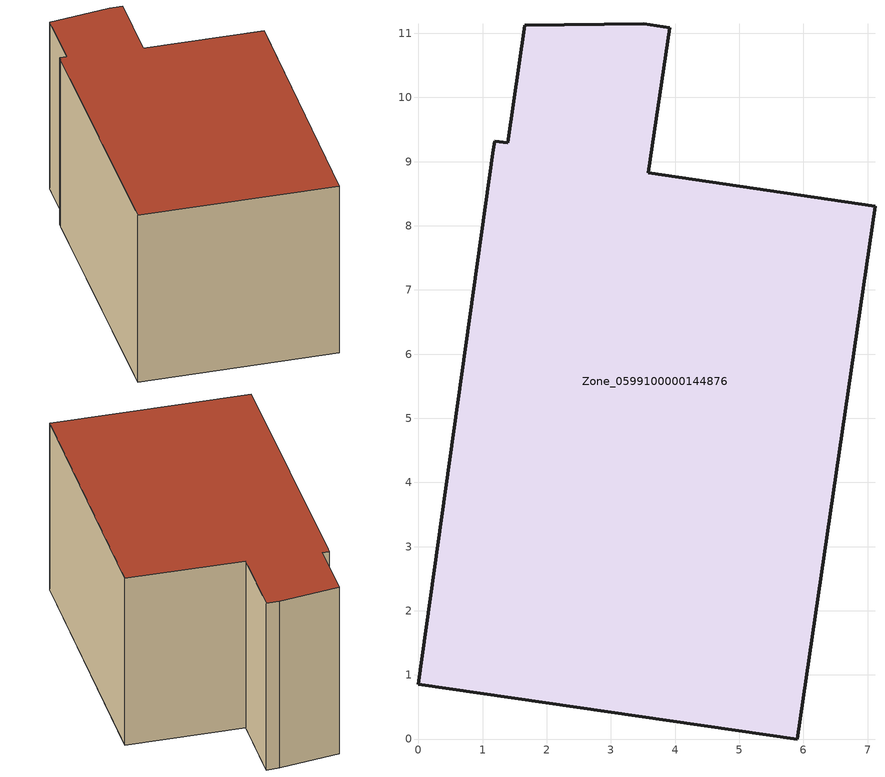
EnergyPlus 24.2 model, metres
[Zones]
Zone_0599100000144876
 floor ground (C_G): 0,0.85 1.17,9.19 1.19,9.32 1.39,9.29 1.65,11.13 3.51,11.15 3.92,11.09 3.58,8.83 7.12,8.31 5.9,0 z0
 wall outside (C_F): 1.17,9.19 0,0.85 5.9,0 7.12,8.31 3.58,8.83 3.92,11.09 3.51,11.15 1.65,11.13 1.39,9.29 1.19,9.32 1.17,9.19 z0:5.69
 roof outside (C_R): 3.51,11.15 1.65,11.13 1.39,9.29 1.19,9.32 1.17,9.19 0,0.85 5.9,0 7.12,8.31 3.58,8.83 3.92,11.09 z5.69
[BUILDING]
Pand.0599100000144876: North Axis=0; Terrain=City; Loads Convergence Tolerance Value=0.04; Temperature Convergence Tolerance Value=0.4; Solar Distribution=FullExterior; Maximum Number of Warmup Days=25; Minimum Number of Warmup Days=1
[Site:Location]
Rotterdam.The.Hague.AP_ZH_NLD Design_Conditions: Latitude=51.96; Longitude=4.45; Time Zone=1; Elevation=-4.5
[SITE:GROUNDTEMPERATURE:BUILDINGSURFACE]
18, 18, 18, 18, 18, 18, 18, 18, 18, 18, 18, 18
[MATERIAL] Thermal Absorptance=0.9; Solar Absorptance=0.7; Visible Absorptance=0.7
Name | Roughness | Thickness | Conductivity | Density | Specific Heat
G.TI.1946-1964 | MediumSmooth | 0.15 | 1 | 540 | 1210
F.TI.1946-1964 | Rough | 0.3 | 0.857143 | 1920 | 840
R.TI.1946-1964 | MediumRough | 0.2 | 0.277778 | 1500 | 1000
[CONSTRUCTION]
C_G: G.TI.1946-1964
C_F: F.TI.1946-1964
C_R: R.TI.1946-1964
[ZONE]
Zone_0599100000144876: Type=1; Multiplier=1; Ceiling Height=Autocalculate; Volume=Autocalculate; Floor Area=autocalculate; Part of Total Floor Area=Yes
[ZONEINFILTRATION:DESIGNFLOWRATE]
Infil_Zone_0599100000144876: Zone or ZoneList or Space or SpaceList=Zone_0599100000144876; Schedule=AlwaysOn; Design Flow Rate Calculation Method=Flow/Area; Flow Rate per Floor Area=0.003; Constant Term Coefficient=1; Temperature Term Coefficient=0; Velocity Term Coefficient=0; Velocity Squared Term Coefficient=0
[HVACTEMPLATE:ZONE:IDEALLOADSAIRSYSTEM]
Zone_0599100000144876: Maximum Heating Supply Air Temperature=50; Minimum Cooling Supply Air Temperature=13; Maximum Heating Supply Air Humidity Ratio=0.0156; Minimum Cooling Supply Air Humidity Ratio=0.0077; Heating Limit=NoLimit; Cooling Limit=NoLimit; Dehumidification Control Type=ConstantSensibleHeatRatio; Cooling Sensible Heat Ratio=0.7; Dehumidification Setpoint=60; Humidification Control Type=None; Humidification Setpoint=30; Outdoor Air Method=None; Outdoor Air Flow Rate per Person=0.00944; Outdoor Air Flow Rate per Zone Floor Area=0; Outdoor Air Flow Rate per Zone=0; Demand Controlled Ventilation Type=None; Outdoor Air Economizer Type=NoEconomizer; Heat Recovery Type=None; Sensible Heat Recovery Effectiveness=0.7; Latent Heat Recovery Effectiveness=0.65
[ZONECONTROL:THERMOSTAT]
ThermostatControl_Zone_0599100000144876: Zone or ZoneList=Zone_0599100000144876; Control Type Schedule=DualSetpointControlType; Control 1=Thermostat_Zone_0599100000144876; Temperature Difference Between Cutout And Setpoint=0
[THERMOSTATSETPOINT:DUALSETPOINT]
Thermostat_Zone_0599100000144876: Heating Setpoint Temperature Schedule=HeatingSetpoint_Zone_0599100000144876; Cooling Setpoint Temperature Schedule=CoolingSetpoint_Zone_0599100000144876
[SCHEDULE:COMPACT]
HeatingSetpoint_Zone_0599100000144876: Through: 12/31, For: AllDays, Until: 24:00, 21
CoolingSetpoint_Zone_0599100000144876: Through: 12/31, For: AllDays, Until: 24:00, 24
DualSetpointControlType: Through: 12/31, For: AllDays, Until: 24:00, 4
AlwaysOn: Through: 12/31, For: AllDays, Until: 24:00, 1
